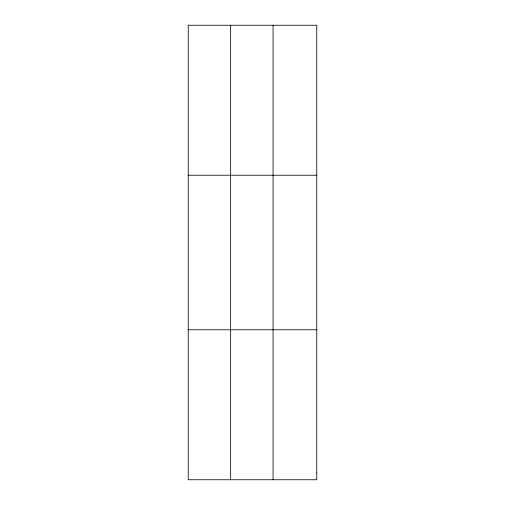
<?xml version="1.0" encoding="UTF-8"?>
<svg xmlns="http://www.w3.org/2000/svg" width="505" height="505" viewBox="0 0 505 505"><rect width="100%" height="100%" fill="white"/><g stroke="black" fill="none" stroke-linecap="round" stroke-linejoin="round"><path stroke-width="0.76" d="M230.652 25.25L230.652 479.75M273.066 25.25L273.066 479.75M188.239 175.235L316.761 175.235M188.239 329.765L316.761 329.765M316.761 472.933L316.761 479.75L188.239 479.75L188.239 25.25L316.761 25.25L316.761 472.933"/></g></svg>
